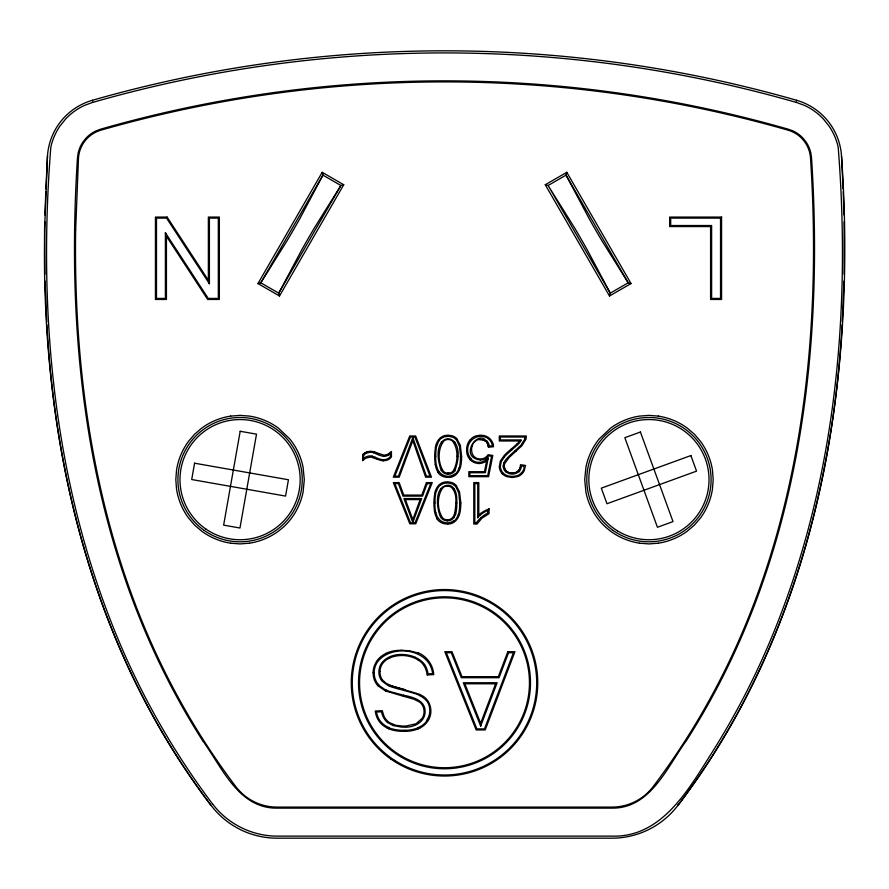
<?xml version="1.0" encoding="UTF-8"?>
<svg xmlns="http://www.w3.org/2000/svg" width="889" height="889" viewBox="0 0 889 889"><rect width="100%" height="100%" fill="white"/><g stroke="black" fill="none" stroke-linecap="round" stroke-linejoin="round"><path stroke-width="1.33" d="M453.99 517.454A7.923 7.923 0 0 1 447.389 520.843A8.368 8.368 0 0 1 440.5 517.02C436.488 507.719 434.021 485.316 448.845 485.205C455.101 486.416 456.735 493.706 456.757 499.129C456.946 503.574 456.935 508.075 456.024 512.453C456.368 515.398 451.534 519.798 454.335 514.575M441.211 470.448C426.364 427.731 470.325 428.787 454.824 470.837A7.945 7.945 0 0 1 448.178 474.237L447.712 473.17A6.979 6.979 0 0 1 443.678 471.615C437.721 463.402 437.421 448.667 444.078 440.777A7.001 7.001 0 0 1 448.567 439.499A6.901 6.901 0 0 1 452.512 441.044C458.746 449.089 458.046 462.702 453.101 471.237M412.796 439.899L412.818 437.566L426.387 476.148L429.976 476.148L414.941 437.021L410.44 437.021L394.838 476.148L398.472 476.148L412.818 437.566M447.778 486.105A6.901 6.901 0 0 1 451.734 487.661C457.768 494.084 455.757 504.352 454.99 512.342M519.043 471.737A9.368 9.368 0 0 0 521.41 465.892C528.077 465.958 520.887 475.171 517.087 475.682C512.575 476.971 507.063 476.748 503.463 473.393A9.757 9.757 0 0 1 500.363 465.992L501.263 461.547L504.43 456.802M44.895 221.85C39.36 426.62 84.655 639.813 210.96 805.234A82.877 82.877 0 0 0 277.101 838.183L611.899 838.183A82.877 82.877 0 0 0 678.04 805.234C818.358 621.689 857.252 381.67 841.527 156.086A62.163 62.163 0 0 0 796.622 100.29A1277.737 1277.737 0 0 0 92.378 100.29A62.163 62.163 0 0 0 47.473 156.086L44.572 229.551L44.895 274.179M44.995 214.982L45.772 191.668M843.961 281.091L842.294 321.974M844.106 274.179L844.106 221.85M45.906 188.935L47.473 156.086M842.127 324.663C834.804 456.779 803.878 588.907 741.37 706.144A756.172 756.172 0 0 1 678.051 805.245L677.674 804.956M486.639 460.846L484.483 471.692L468.836 471.692L468.836 476.682L488.561 476.682L492.806 455.457L488.061 454.712A9.101 9.101 0 0 1 484.994 457.768A8.668 8.668 0 0 1 480.793 458.924A12.624 12.624 0 0 1 479.46 458.913L477.604 458.602A8.112 8.112 0 0 1 471.926 452.59L471.592 450.123A15.802 15.802 0 0 1 471.626 448.467L471.937 446.411M486.039 460.013A18.825 18.825 0 0 0 488.228 458.124L485.327 472.726L469.87 472.726L469.87 475.648L487.705 475.648L491.573 456.313L488.561 455.835A10.19 10.19 0 0 1 485.25 458.824A9.612 9.612 0 0 1 480.482 459.946M435.343 447.623C436.143 441.633 440.433 435.354 447.011 435.277A16.569 16.569 0 0 1 448.856 435.254L452.245 435.821A10.846 10.846 0 0 1 456.624 438.421L460.302 445.233L461.602 456.324A49.773 49.773 0 0 1 461.047 464.391C460.302 470.77 455.768 477.637 448.678 477.415M434.554 494.24C435.366 488.261 439.655 481.971 446.222 481.894A16.569 16.569 0 0 1 448.067 481.871L451.456 482.449A10.846 10.846 0 0 1 455.835 485.038L459.524 491.861L460.813 502.941A49.773 49.773 0 0 1 460.258 511.008C459.513 517.387 454.979 524.254 447.889 524.043M387.104 727.913A21.014 21.014 0 0 1 378.758 720.846A22.514 22.514 0 0 1 375.291 711.011L382.248 710.7L384.026 716.29A16.258 16.258 0 0 0 387.671 721.212A15.446 15.446 0 0 0 389.66 722.735L395.716 725.257L402.317 726.08A47.128 47.128 0 0 0 406.062 726.024L416.074 723.768L422.042 718.49A12.435 12.435 0 0 0 423.975 713.056L424.031 712.311A14.524 14.524 0 0 0 423.986 710.233L423.809 708.978A11.435 11.435 0 0 0 421.164 703.566A12.835 12.835 0 0 0 419.719 702.177L414.03 699.232L403.339 696.231L403.584 695.22L390.315 691.653A43.717 43.717 0 0 1 386.326 690.153A33.371 33.371 0 0 1 384.326 689.131L380.014 686.164L377.047 682.819A17.636 17.636 0 0 1 374.225 672.829M454.99 512.342L454.335 514.575M419.619 695.442A38.694 38.694 0 0 0 414.863 693.52L404.606 690.553L404.851 689.564L403.017 689.075M373.724 451.879L373.469 452.857A27.114 27.114 0 0 1 376.425 453.935L378.158 454.679L378.581 453.746M566.215 174.488L566.804 172.31L545.268 184.745L609.498 295.993L631.034 283.558L566.804 172.31M609.498 295.993L610.087 293.815M796.422 100.99L796.622 100.29M479.782 515.431A11.646 11.646 0 0 0 477.737 517.698L478.515 515.553M504.419 456.79A63.619 63.619 0 0 1 508.608 452.69L517.965 444.456A18.091 18.091 0 0 0 520.432 441.566A12.613 12.613 0 0 0 521.343 439.944L500.329 439.944L500.329 437.021L525.188 437.021A8.257 8.257 0 0 1 524.71 439.199L520.943 445.267L512.286 453.201A67.497 67.497 0 0 0 505.974 459.457A14.424 14.424 0 0 0 503.852 463.025M412.829 522.488L421.653 498.551L403.917 498.551L412.829 522.488L412.829 520.187M519.554 440.977L499.296 440.977L499.296 435.988L526.255 435.988A9.423 9.423 0 0 1 525.688 439.555L521.876 445.778L513.653 453.368A94.378 94.378 0 0 0 508.819 457.924L504.919 463.236A7.601 7.601 0 0 0 504.263 466.18C504.163 470.726 508.941 473.804 513.153 473.148A8.012 8.012 0 0 0 518.287 470.992M503.885 463.036L503.585 463.914A8.112 8.112 0 0 0 503.241 466.18A7.512 7.512 0 0 0 505.808 471.903L506.486 471.17A6.734 6.734 0 0 1 504.241 466.18L503.252 466.18M480.66 726.08L497.14 682.741L463.302 682.741L480.66 726.08L480.649 723.89M415.43 657.293C404.651 652.715 389.449 653.037 381.725 662.983A15.469 15.469 0 0 0 378.903 671.851A14.524 14.524 0 0 0 381.837 680.952L388.137 685.586A31.037 31.037 0 0 0 389.927 686.364L390.304 685.419L392.06 686.019M374.847 458.257L375.236 457.313L377.458 458.224A31.637 31.637 0 0 0 380.048 459.124A12.857 12.857 0 0 0 383.648 459.68A8.479 8.479 0 0 0 390.404 456.59L390.782 452.968M363.112 459.802L363.779 455.168M378.458 686.13L385.081 690.697L385.893 691.086L386.326 690.142M390.415 453.768L390.427 453.746A13.757 13.757 0 0 1 387.96 455.412M322.951 175.133L299.671 218.938A93.501 8.145 -60 0 1 287.08 240.741L260.799 282.802L278.735 293.159L340.898 185.501L322.951 175.133L260.799 282.802M278.735 293.159L302.016 249.365A93.501 8.145 -60 0 1 314.606 227.562L340.898 185.501M488.217 458.157L486.994 460.28M257.966 283.558L322.196 172.31L343.732 184.745L279.502 295.993L257.966 283.558L260.144 282.98M686.397 740.626C667.106 766.94 650.648 808.623 611.899 808.134L277.101 808.134C238.352 808.623 221.894 766.94 202.603 740.626M447.778 486.116A7.001 7.001 0 0 0 443.278 487.372C436.666 495.306 436.91 510.008 442.9 518.22A6.979 6.979 0 0 0 446.934 519.798L448.267 519.765A6.812 6.812 0 0 0 452.323 517.865L453.19 516.865M469.803 440.277L471.381 438.566A12.19 12.19 0 0 1 475.815 435.943L479.649 435.254A18.313 18.313 0 0 1 481.838 435.288L483.76 435.543M493.117 444.256L493.551 446.723L488.561 447.223C483.16 421.619 455.701 457.235 480.482 459.991M503.463 473.393L502.329 473.726M479.06 462.413L479.06 463.436L477.771 463.391A11.779 11.779 0 0 1 471.114 460.58L470.203 459.68L470.948 458.968A10.757 10.757 0 0 0 479.06 462.391A11.857 11.857 0 0 0 485.983 459.957M516.609 444.311L507.241 452.523A64.63 64.63 0 0 0 504.285 455.412L500.307 461.135L499.351 467.192A10.846 10.846 0 0 0 502.318 473.737M441.244 438.421L444.489 436.766L449.034 436.299L453.412 437.41L456.69 440.033L457.502 439.41M440.466 485.05L443.7 483.383L448.256 482.916L452.623 484.027L455.901 486.65L456.713 486.027M454.168 442.766L454.99 442.155M453.39 489.383L454.201 488.783M548.102 185.501L566.049 175.133L628.201 282.802L610.265 293.159L548.102 185.501L574.394 227.562A93.501 8.145 60 0 1 586.984 249.365L610.265 293.159M419.797 728.091L418.297 728.78M389.771 657.871C398.694 654.204 409.473 654.782 417.808 659.738M92.945 102.291L84.311 105.491A60.563 60.563 0 0 0 65.719 118.893L59.952 126.071A60.563 60.563 0 0 0 50.829 147.096C37.282 317.395 54.418 493.695 123.338 651.47A762.54 762.54 0 0 0 212.571 804.023M341.554 185.323L343.732 184.745M230.673 416.096L240.074 415.374L249.487 416.096A65.575 65.575 0 0 1 278.346 428.065L289.736 438.866A65.053 65.053 0 0 1 303.06 467.125L304.305 479.649L303.082 492.162A65.053 65.053 0 0 1 289.736 520.421A61.752 61.752 0 0 1 283.235 527.255L278.346 531.233A65.575 65.575 0 0 1 249.487 543.19M249.487 543.19L240.074 543.912L230.673 543.201M658.327 543.201L648.926 543.912L639.513 543.19M489.406 446.1L492.406 445.8C491.717 440.033 486.127 435.932 480.493 436.277A13.513 13.513 0 0 0 471.103 458.835M453.101 471.248A6.812 6.812 0 0 1 449.056 473.148L448.178 473.181M479.515 439.522L483.083 439.855L485.827 441.422M427.265 674.929L433.765 674.618A25.814 25.814 0 0 0 418.13 652.682M381.392 711.778L376.458 712A21.136 21.136 0 0 0 379.67 720.246A20.414 20.414 0 0 0 389.082 727.613M456.624 456.335L457.646 456.335M461.58 456.324L460.558 456.324L459.569 446.511L456.69 440.033M499.307 465.992L500.329 465.992M455.835 502.952L456.857 502.952M460.802 502.941L459.78 502.941L458.78 493.139L455.901 486.65M476.393 523.01L474.826 523.01L474.826 483.649L477.749 483.649L477.749 517.709M401.195 650.203L409.818 650.804L418.008 652.971M658.327 416.096L648.926 415.374L639.513 416.096A65.575 65.575 0 0 0 610.654 428.065L599.264 438.866A65.053 65.053 0 0 0 585.94 467.125L584.695 479.649L585.918 492.162A65.053 65.053 0 0 0 599.264 520.421A61.752 61.752 0 0 0 605.765 527.255L610.654 531.233A65.575 65.575 0 0 0 639.513 543.19M403.339 696.231L385.893 691.086M403.584 695.22C412.34 696.976 425.342 700.188 425.086 711.456C425.298 722.446 413.141 728.013 403.55 727.135A42.428 42.428 0 0 1 401.45 727.08L393.127 725.568L387.604 722.501M383.648 459.669L383.648 460.691L385.948 460.469A9.234 9.234 0 0 0 390.271 458.235L391.449 456.957L391.449 451.468L387.704 454.357L384.126 455.212L373.724 451.856L369.391 451.512L365.912 452.445L362.745 454.712L362.745 460.702A13.868 13.868 0 0 1 366.212 458.024L370.835 457.002L377.18 459.224M392.482 686.175L419.508 694.253A30.148 30.148 0 0 1 421.419 695.276C430.921 699.843 433.743 712.889 427.687 721.29A19.636 19.636 0 0 1 419.775 728.047M402.095 688.842L397.483 687.641A103.835 103.835 0 0 1 392.949 686.319L391.849 685.964M404.606 690.553L397.216 688.642M545.268 184.745L547.446 185.323M628.856 282.98L631.034 283.558M796.055 102.291L804.689 105.491A60.563 60.563 0 0 1 823.281 118.893L829.048 126.071A60.563 60.563 0 0 1 838.171 147.096C852.162 323.129 833.404 505.897 758.395 667.495A766.229 766.229 0 0 1 710.5 754.872C687.853 790.799 660.871 837.727 611.899 836.116L277.101 836.116C252.154 836.149 227.617 823.925 212.615 803.989M391.282 685.763L386.026 683.241L382.348 679.796M524.71 439.199L525.666 439.544M375.236 457.313L373.925 456.79A18.58 18.58 0 0 0 372.191 456.201M388.649 728.669L387.093 727.958M453.323 516.954L454.035 517.454M441.244 442.177L442.066 442.778M440.455 488.794L441.277 489.406M518.965 471.659L518.254 470.948A7.579 7.579 0 0 0 520.165 467.436L520.51 464.703L525.51 465.447L524.232 470.603A11.168 11.168 0 0 1 517.987 476.471L513.564 477.382A21.103 21.103 0 0 1 511.408 477.415L506.819 476.604A11.29 11.29 0 0 1 502.741 474.148A12.035 12.035 0 0 1 501.941 473.292M511.342 448.889L512.008 449.667M515.32 450.534L515.976 451.312M628.201 282.802L601.92 240.741A93.501 8.145 60 0 1 589.318 218.938L566.049 175.133M209.404 283.747L166.565 218.116L156.486 218.116L156.486 298.426L165.398 298.426L165.398 232.796L208.237 298.426L218.316 298.426L218.316 218.116L209.404 218.116L209.404 283.747L208.504 280.702M165.398 232.796L166.299 235.829M92.378 100.29L92.578 100.99M322.196 172.31L322.785 174.488M278.913 293.815L279.502 295.993M435.254 464.636L435.566 466.08A22.269 22.269 0 0 0 438.021 472.259M434.465 511.253L434.788 512.709A22.269 22.269 0 0 0 437.244 518.876M466.603 450.734L466.947 453.49A12.757 12.757 0 0 0 470.181 459.702M46.706 321.974L45.039 281.091M46.873 324.663C54.196 456.779 85.122 588.907 147.63 706.144A756.172 756.172 0 0 0 210.949 805.245M841.527 156.086L843.094 188.935M843.228 191.668L844.005 214.971M435.677 456.324L435.688 457.513A42.083 42.083 0 0 0 436.455 465.847M434.888 502.941L434.899 504.13A42.083 42.083 0 0 0 435.666 512.464M489.028 508.786L489.028 513.686L481.949 518.176L477.015 524.054L473.793 524.054L473.793 482.605L478.793 482.605L478.793 514.898A31.937 31.937 0 0 1 489.072 508.93M487.983 513.031L487.983 510.33A32.404 32.404 0 0 0 486.05 511.264L484.394 512.175A27.937 27.937 0 0 0 479.738 515.376M447.389 519.821L447.389 520.843M448.267 519.765A8.234 8.234 0 0 1 446.934 519.787M382.281 679.841A13.946 13.946 0 0 1 380.014 671.306M379.936 671.295A14.702 14.702 0 0 1 382.592 663.572A16.935 16.935 0 0 1 389.804 657.96M417.786 659.771A18.913 18.913 0 0 1 423.975 665.539M424.009 665.528A25.236 25.236 0 0 1 427.176 674.94M397.216 688.619A88.511 88.511 0 0 1 389.915 686.386M415.374 657.427A21.758 21.758 0 0 1 424.931 664.916A25.348 25.348 0 0 1 428.042 673.862L432.621 673.64C429.82 648.392 391.038 643.625 377.392 662.094A19.591 19.591 0 0 0 374.125 672.817M404.962 731.269A40.805 40.805 0 0 1 388.582 728.824M418.33 728.869A37.46 37.46 0 0 1 404.973 731.369M404.873 730.247A40.372 40.372 0 0 1 388.982 727.88M417.93 727.902A36.427 36.427 0 0 1 404.873 730.336M426.92 720.801A19.169 19.169 0 0 1 417.863 727.713M426.564 720.546A16.969 16.969 0 0 0 427.542 702.01A20.603 20.603 0 0 0 419.552 695.587M387.504 722.613A18.813 18.813 0 0 1 381.525 711.756M385.504 653.504A35.071 35.071 0 0 1 401.195 650.315M376.414 661.46A23.025 23.025 0 0 1 385.582 653.682M373.058 672.817A20.947 20.947 0 0 1 376.547 661.549M378.314 686.264A18.736 18.736 0 0 1 373.18 672.829M518.843 471.526A9.579 9.579 0 0 1 505.93 471.759M513.131 473.037A8.879 8.879 0 0 1 506.386 471.303M519.598 441.011A18.869 18.869 0 0 1 516.587 444.289M466.658 450.734A15.902 15.902 0 0 1 469.703 440.199M483.76 435.51A12.079 12.079 0 0 1 493.195 444.233M486.605 460.802A13.068 13.068 0 0 1 479.06 463.536M479.527 439.599A8.212 8.212 0 0 1 485.905 441.322A10.057 10.057 0 0 1 488.417 447.234M471.992 446.422A8.801 8.801 0 0 1 479.493 439.344M486.616 440.577A10.468 10.468 0 0 1 489.317 446.111M476.304 522.954A22.803 22.803 0 0 1 480.571 518.087M480.516 518.02A31.359 31.359 0 0 1 487.994 513.064M448.178 474.293A8.368 8.368 0 0 1 441.288 470.403M460.435 456.324A44.239 44.239 0 0 1 459.357 467.903M448.667 477.315A12.024 12.024 0 0 1 437.788 472.437M435.332 464.625A49.628 49.628 0 0 1 435.488 447.645M459.002 467.825A13.902 13.902 0 0 1 455.068 474.37M454.779 474.015A11.079 11.079 0 0 1 439.033 471.626M438.899 471.715A21.781 21.781 0 0 1 436.61 465.814M435.799 456.313A44.117 44.117 0 0 1 436.877 444.789M437.221 444.867A13.868 13.868 0 0 1 441.144 438.321M449.056 473.137A8.234 8.234 0 0 1 447.712 473.17M373.736 451.834A26.637 26.637 0 0 1 376.669 452.934M362.601 454.557A12.013 12.013 0 0 1 373.769 451.712M363.657 455.035A10.968 10.968 0 0 1 373.536 452.612M384.104 456.435A18.358 18.358 0 0 1 378.203 454.601M383.626 460.891A20.225 20.225 0 0 1 377.225 459.135M387.96 455.39A8.79 8.79 0 0 1 384.126 456.246M363.779 458.38A14.991 14.991 0 0 1 365.712 457.113A8.89 8.89 0 0 1 372.213 456.124M459.646 502.941A44.239 44.239 0 0 1 458.568 514.531M447.878 523.932A12.024 12.024 0 0 1 436.999 519.054M434.554 511.242A49.628 49.628 0 0 1 434.699 494.262M458.213 514.442A13.902 13.902 0 0 1 454.279 520.987M453.99 520.632A11.079 11.079 0 0 1 438.244 518.243M438.11 518.331A21.781 21.781 0 0 1 435.832 512.442M435.01 502.93A44.117 44.117 0 0 1 436.088 491.406M436.432 491.495A13.868 13.868 0 0 1 440.366 484.938M520.354 467.492A7.823 7.823 0 0 1 513.153 473.17M479.06 463.447A13.557 13.557 0 0 1 477.771 463.391M471.126 460.569A13.602 13.602 0 0 1 469.759 459.202M92.967 102.335A1274.993 1274.993 0 0 1 796.033 102.335M202.592 740.637A736.848 736.848 0 0 1 157.031 657.982C83.999 502.863 66.542 327.441 77.454 157.998L78.143 153.119A32.371 32.371 0 0 1 83.021 141.884L86.1 138.051A32.371 32.371 0 0 1 96.045 130.894L100.657 129.172A1247.045 1247.045 0 0 1 788.332 129.227L792.955 130.883A32.371 32.371 0 0 1 802.889 138.051L805.979 141.884A32.371 32.371 0 0 1 810.857 153.119L811.546 157.998C822.458 327.441 804.99 502.852 731.98 657.993A736.848 736.848 0 0 1 686.408 740.637M230.673 543.19A65.564 65.564 0 0 1 201.792 531.233L194.624 525.088L188.479 517.931A65.542 65.542 0 0 1 176.533 489.05L175.811 479.649L176.522 470.237A65.542 65.542 0 0 1 188.49 441.366L194.624 434.199L201.792 428.054A65.564 65.564 0 0 1 230.673 416.108M658.327 543.19A65.564 65.564 0 0 0 687.208 531.233L694.376 525.088L700.521 517.931A65.542 65.542 0 0 0 712.467 489.05L713.189 479.649L712.478 470.237A65.542 65.542 0 0 0 700.51 441.366L694.376 434.199L687.208 428.054A65.564 65.564 0 0 0 658.327 416.108M75.654 229.984C73.231 388.404 99.49 550.647 175.022 691.486A725.524 725.524 0 0 0 235.752 786.521A51.795 51.795 0 0 0 277.101 807.101L611.899 807.101A51.795 51.795 0 0 0 653.237 786.509A725.524 725.524 0 0 0 713.978 691.486C801.022 529.055 822.336 339.698 810.512 158.064A31.082 31.082 0 0 0 788.054 130.172A1246.667 1246.667 0 0 0 100.946 130.172A31.082 31.082 0 0 0 78.488 158.064L75.654 229.984M194.58 463.202L191.702 479.527L285.569 496.084L288.447 479.76L194.58 463.202M240.186 431.276L223.639 525.132L239.963 528.022L256.51 434.154L240.186 431.276M420.164 499.585L412.829 519.498L405.406 499.585L420.164 499.585M426.409 482.605L421.819 495.095L403.75 495.095L399.15 482.605L393.316 482.605L409.818 523.799L415.752 523.799L432.254 482.605L426.409 482.605M427.142 483.649L422.542 496.129L403.028 496.129L398.428 483.649L394.849 483.649L410.518 522.765L415.052 522.765L430.721 483.649L427.142 483.649M412.796 440.611L399.183 477.182L393.316 477.182L409.74 435.988L415.652 435.988L431.487 477.182L425.653 477.182L412.796 440.611M495.64 683.785L480.638 723.235L464.836 683.785L495.64 683.785M507.83 651.704L498.34 676.662L461.991 676.662L451.99 651.704L444.811 651.704L476.16 729.936L485.205 729.936L514.942 651.704L507.83 651.704M508.541 652.737L499.051 677.707L461.291 677.707L451.29 652.737L446.345 652.737L476.86 728.902L484.494 728.902L513.442 652.737L508.541 652.737M640.413 432.032L624.834 437.699L657.438 527.266L673.017 521.587L640.413 432.032M690.875 455.557L601.308 488.161L606.976 503.73L696.543 471.137L690.875 455.557M167.121 217.083L155.442 217.083L155.442 299.46L166.432 299.46L166.432 236.274L207.682 299.46L219.35 299.46L219.35 217.083L208.37 217.083L208.37 280.257L167.121 217.083M721.568 217.083L669.65 217.083L669.65 226.562L710.589 226.562L710.589 299.46L721.568 299.46L721.568 217.083M720.534 218.116L670.684 218.116L670.684 225.528L711.622 225.528L711.622 298.426L720.534 298.426L720.534 218.116M454.812 470.837L454.068 470.303L454.801 470.859M617.444 530.822A60.085 60.085 0 0 0 708.989 481.316A60.085 60.085 0 0 0 620.344 426.787A60.085 60.085 0 0 0 617.444 530.822M205.748 528.955A60.085 60.085 0 0 0 299.949 484.716A60.085 60.085 0 0 0 214.538 425.253A60.085 60.085 0 0 0 205.748 528.955M402.028 756.35A84.955 84.955 0 0 0 529.455 682.785A84.955 84.955 0 0 0 402.028 609.209A84.955 84.955 0 0 0 402.028 756.35M401.506 757.25A85.989 85.989 0 0 0 530.489 682.785A85.989 85.989 0 0 0 401.506 608.309A85.989 85.989 0 0 0 401.506 757.25M390.816 759.017A93.245 93.245 0 0 0 537.367 691.164A93.245 93.245 0 0 0 405.328 598.175A93.245 93.245 0 0 0 390.816 759.017M394.683 760.373A92.2 92.2 0 0 0 536.6 687.119A92.2 92.2 0 0 0 402.206 600.853A92.2 92.2 0 0 0 394.683 760.373M204.281 530.466A62.163 62.163 0 0 0 301.982 485.227A62.163 62.163 0 0 0 213.96 423.242A62.163 62.163 0 0 0 204.281 530.466M613.132 530.466A62.163 62.163 0 0 0 710.833 485.227A62.163 62.163 0 0 0 622.811 423.242A62.163 62.163 0 0 0 613.132 530.466"/></g></svg>
